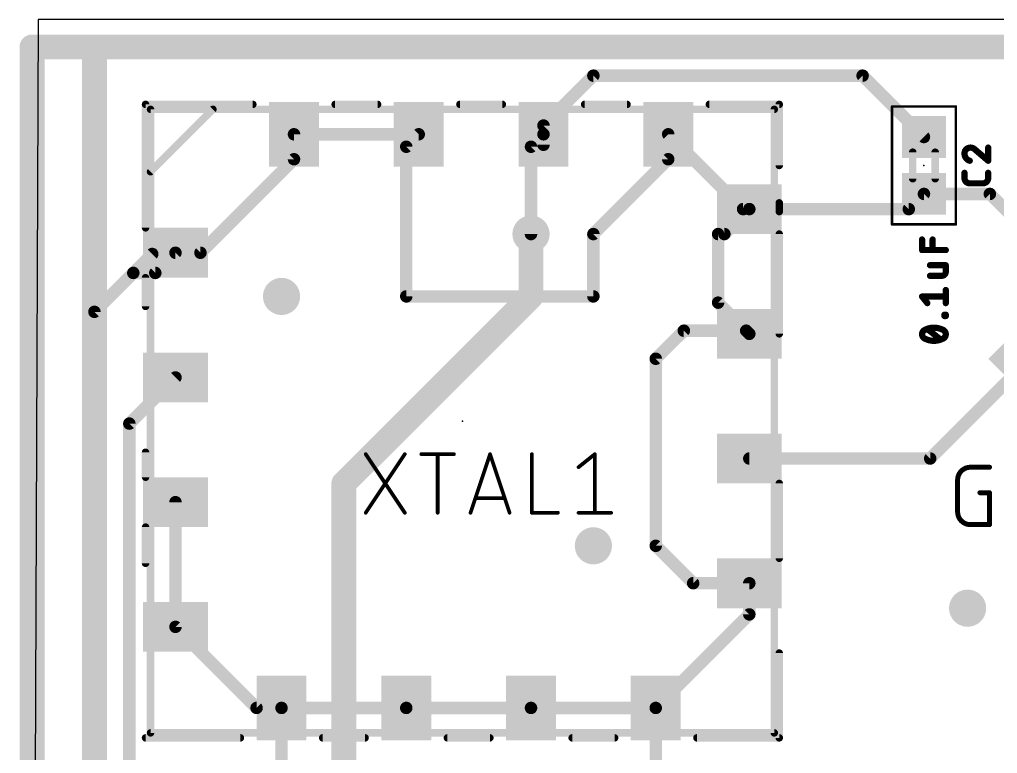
# Model space of a CAD drawing. Extents: x -0.3 to 56.5, y 1 to 31.
# Drawn here: x -0.25 to 19.66, y 16.09 to 31.04 of the extents above; entities that cross this region are included whole.
import ezdxf

# ---------------------------------------------------------------- set-up
doc = ezdxf.new("R2010")
doc.units = 0
for name, color, linetype in [('1', 12, 'CONTINUOUS'), ('16', 132, 'CONTINUOUS'), ('18', 110, 'CONTINUOUS'), ('20', 31, 'CONTINUOUS'), ('21', 253, 'CONTINUOUS'), ('23', 53, 'CONTINUOUS'), ('25', 253, 'CONTINUOUS'), ('27', 253, 'CONTINUOUS'), ('39', 12, 'CONTINUOUS'), ('51', 253, 'CONTINUOUS')]:
    doc.layers.add(name, color=color, linetype=linetype)

# ---------------------------------------------------------------- blocks, each defined once
blk = doc.blocks.new('RECT')
blk.add_solid([(-0.5, -0.5), (0.5, -0.5), (-0.5, 0.5), (0.5, 0.5)])
blk = doc.blocks.new('ROUNDV')
at = {"const_width": 0.5}
blk.add_lwpolyline([(0, -0.25, 1), (0, 0.25, 1), (0, -0.25)], format="xyb", dxfattribs=at)

msp = doc.modelspace()

# ---------------------------------------------------------------- linework, layer by layer
at = {"layer": '1'}
for points, const_width in [([(0, 30.48), (46.99, 30.48)], 0.508), ([(0, 1.27), (0, 30.48)], 0.508), ([(11.43, 29.896), (10.414, 28.88)], 0.254), ([(16.912, 29.896), (11.43, 29.896)], 0.254), ([(18.161, 28.647), (16.912, 29.896)], 0.254), ([(10.414, 28.88), (10.414, 28.702)], 0.254), ([(5.334, 28.702), (5.334, 28.194)], 0.254), ([(5.334, 28.702), (7.874, 28.702)], 0.254), ([(7.874, 28.702), (7.62, 28.448)], 0.254), ([(10.16, 28.448), (10.414, 28.702)], 0.254), ([(10.414, 28.702), (10.414, 28.489)], 0.254), ([(12.954, 28.702), (12.954, 28.194)], 0.254), ([(12.954, 28.702), (14.478, 27.178)], 0.254), ([(7.62, 28.448), (7.62, 25.4)], 0.254), ([(10.16, 26.67), (10.16, 28.448)], 0.254), ([(5.334, 28.194), (3.429, 26.289)], 0.254), ([(11.43, 26.67), (12.954, 28.194)], 0.254), ([(17.852, 27.178), (18.161, 27.487)], 0.254), ([(18.161, 27.487), (19.503, 27.487)], 0.254), ([(19.503, 27.487), (21.59, 25.4)], 0.254), ([(14.605, 27.178), (14.097, 26.67)], 0.254), ([(14.478, 27.178), (14.605, 27.178)], 0.254), ([(14.605, 27.178), (17.852, 27.178)], 0.254), ([(11.43, 25.4), (11.43, 26.67)], 0.254), ([(13.97, 26.67), (13.97, 25.273)], 0.254), ([(14.097, 26.67), (13.97, 26.67)], 0.254), ([(2.0621, 25.8779), (2.4479, 26.2636)], 0.254), ([(2.921, 26.289), (2.5099, 25.8779)], 0.254), ([(3.429, 26.289), (2.921, 26.289)], 0.254), ([(1.27, 25.0857), (2.0621, 25.8779)], 0.254), ([(2.5099, 25.8779), (2.0621, 25.8779)], 0.254), ([(7.62, 25.4), (11.43, 25.4)], 0.254), ([(14.5415, 24.7015), (13.97, 25.273)], 0.254), ([(1.27, 6.35), (1.27, 25.0857)], 0.254), ([(12.7, 24.13), (13.2715, 24.7015)], 0.254), ([(13.2715, 24.7015), (14.5415, 24.7015)], 0.254), ([(14.605, 24.638), (14.5415, 24.7015)], 0.254), ([(12.7, 20.32), (12.7, 24.13)], 0.254), ([(20.32, 24.13), (18.288, 22.098)], 0.254), ([(1.9812, 22.8092), (2.921, 23.749)], 0.254), ([(1.9812, 15.7108), (1.9812, 22.8092)], 0.254), ([(18.288, 22.098), (14.605, 22.098)], 0.254), ([(2.921, 21.209), (2.921, 18.669)], 0.254), ([(13.462, 19.558), (12.7, 20.32)], 0.254), ([(14.605, 19.558), (13.462, 19.558)], 0.254), ([(14.605, 18.923), (14.605, 19.558)], 0.254), ([(12.7, 17.018), (14.605, 18.923)], 0.254), ([(2.921, 18.669), (4.572, 17.018)], 0.254), ([(4.572, 17.018), (5.08, 17.018)], 0.254), ([(5.08, 17.018), (7.62, 17.018)], 0.254), ([(5.08, 17.018), (5.08, 14.644)], 0.254), ([(7.62, 17.018), (10.16, 17.018)], 0.254), ([(10.16, 17.018), (12.7, 17.018)], 0.254), ([(12.7, 17.018), (12.7, 11.0236)], 0.254)]:
    msp.add_lwpolyline(points, dxfattribs=dict(at, const_width=const_width))
for points, const_width in [([(0, 30.607, 1), (0, 30.353)], 0.254), ([(0.127, 30.48, 1), (-0.127, 30.48)], 0.254), ([(11.43, 29.9595, 1), (11.43, 29.8325)], 0.127), ([(11.4749, 29.8511, 1), (11.3851, 29.9409)], 0.127), ([(16.9569, 29.9409, 1), (16.8671, 29.8511)], 0.127), ([(16.912, 29.8325, 1), (16.912, 29.9595)], 0.127), ([(10.4775, 28.88, 1), (10.3505, 28.88)], 0.127), ([(10.3691, 28.9249, 1), (10.4589, 28.8351)], 0.127), ([(5.3975, 28.702, 1), (5.2705, 28.702)], 0.127), ([(5.334, 28.7655, 1), (5.334, 28.6385)], 0.127), ([(7.9189, 28.6571, 1), (7.8291, 28.7469)], 0.127), ([(7.874, 28.6385, 1), (7.874, 28.7655)], 0.127), ([(10.4775, 28.702, 1), (10.3505, 28.702)], 0.127), ([(10.3505, 28.702, 1), (10.4775, 28.702)], 0.127), ([(10.4589, 28.6571, 1), (10.3691, 28.7469)], 0.127), ([(13.0175, 28.702, 1), (12.8905, 28.702)], 0.127), ([(12.9989, 28.7469, 1), (12.9091, 28.6571)], 0.127), ([(18.1161, 28.6021, 1), (18.2059, 28.6919)], 0.127), ([(7.6835, 28.448, 1), (7.5565, 28.448)], 0.127), ([(7.5751, 28.4929, 1), (7.6649, 28.4031)], 0.127), ([(10.2235, 28.448, 1), (10.0965, 28.448)], 0.127), ([(10.1151, 28.4929, 1), (10.2049, 28.4031)], 0.127), ([(10.3505, 28.489, 1), (10.4775, 28.489)], 0.127), ([(5.3789, 28.1491, 1), (5.2891, 28.2389)], 0.127), ([(12.9989, 28.1491, 1), (12.9091, 28.2389)], 0.127), ([(5.2705, 28.194, 1), (5.3975, 28.194)], 0.127), ([(12.8905, 28.194, 1), (13.0175, 28.194)], 0.127), ([(18.161, 27.5505, 1), (18.161, 27.4235)], 0.127), ([(18.2059, 27.4421, 1), (18.1161, 27.5319)], 0.127), ([(19.5479, 27.5319, 1), (19.4581, 27.4421)], 0.127), ([(19.503, 27.4235, 1), (19.503, 27.5505)], 0.127), ([(14.478, 27.2415, 1), (14.478, 27.1145)], 0.127), ([(14.4331, 27.1331, 1), (14.5229, 27.2229)], 0.127), ([(14.605, 27.2415, 1), (14.605, 27.1145)], 0.127), ([(14.6499, 27.1331, 1), (14.5601, 27.2229)], 0.127), ([(14.605, 27.1145, 1), (14.605, 27.2415)], 0.127), ([(17.8071, 27.2229, 1), (17.8969, 27.1331)], 0.127), ([(17.852, 27.1145, 1), (17.852, 27.2415)], 0.127), ([(10.0965, 26.67, 1), (10.2235, 26.67)], 0.127), ([(11.4935, 26.67, 1), (11.3665, 26.67)], 0.127), ([(11.3851, 26.7149, 1), (11.4749, 26.6251)], 0.127), ([(14.0335, 26.67, 1), (13.9065, 26.67)], 0.127), ([(13.97, 26.7335, 1), (13.97, 26.6065)], 0.127), ([(14.0521, 26.7149, 1), (14.1419, 26.6251)], 0.127), ([(14.097, 26.6065, 1), (14.097, 26.7335)], 0.127), ([(2.4928, 26.2187, 1), (2.403, 26.3085)], 0.127), ([(2.921, 26.3525, 1), (2.921, 26.2255)], 0.127), ([(2.9659, 26.2441, 1), (2.8761, 26.3339)], 0.127), ([(3.3841, 26.3339, 1), (3.4739, 26.2441)], 0.127), ([(3.429, 26.2255, 1), (3.429, 26.3525)], 0.127), ([(2.0621, 25.9414, 1), (2.0621, 25.8144)], 0.127), ([(2.0172, 25.9228, 1), (2.107, 25.833)], 0.127), ([(2.107, 25.833, 1), (2.0172, 25.9228)], 0.127), ([(2.465, 25.9228, 1), (2.5548, 25.833)], 0.127), ([(2.5099, 25.8144, 1), (2.5099, 25.9414)], 0.127), ([(7.62, 25.4635, 1), (7.62, 25.3365)], 0.127), ([(11.43, 25.3365, 1), (11.43, 25.4635)], 0.127), ([(7.5565, 25.4, 1), (7.6835, 25.4)], 0.127), ([(11.3665, 25.4, 1), (11.4935, 25.4)], 0.127), ([(14.0149, 25.3179, 1), (13.9251, 25.2281)], 0.127), ([(13.9065, 25.273, 1), (14.0335, 25.273)], 0.127), ([(1.3335, 25.0857, 1), (1.2065, 25.0857)], 0.127), ([(1.2251, 25.1306, 1), (1.3149, 25.0408)], 0.127), ([(13.2715, 24.765, 1), (13.2715, 24.638)], 0.127), ([(13.3164, 24.6566, 1), (13.2266, 24.7464)], 0.127), ([(14.5864, 24.7464, 1), (14.4966, 24.6566)], 0.127), ([(14.4966, 24.6566, 1), (14.5864, 24.7464)], 0.127), ([(14.5415, 24.638, 1), (14.5415, 24.765)], 0.127), ([(14.5601, 24.5931, 1), (14.6499, 24.6829)], 0.127), ([(12.7635, 24.13, 1), (12.6365, 24.13)], 0.127), ([(12.6551, 24.1749, 1), (12.7449, 24.0851)], 0.127), ([(2.9659, 23.7041, 1), (2.8761, 23.7939)], 0.127), ([(2.0447, 22.8092, 1), (1.9177, 22.8092)], 0.127), ([(1.9363, 22.8541, 1), (2.0261, 22.7643)], 0.127), ([(14.605, 22.1615, 1), (14.605, 22.0345)], 0.127), ([(18.2431, 22.1429, 1), (18.3329, 22.0531)], 0.127), ([(18.288, 22.0345, 1), (18.288, 22.1615)], 0.127), ([(2.9845, 21.209, 1), (2.8575, 21.209)], 0.127), ([(12.7449, 20.3649, 1), (12.6551, 20.2751)], 0.127), ([(12.6365, 20.32, 1), (12.7635, 20.32)], 0.127), ([(13.462, 19.6215, 1), (13.462, 19.4945)], 0.127), ([(13.4171, 19.5131, 1), (13.5069, 19.6029)], 0.127), ([(14.6685, 19.558, 1), (14.5415, 19.558)], 0.127), ([(14.605, 19.4945, 1), (14.605, 19.6215)], 0.127), ([(14.5415, 18.923, 1), (14.6685, 18.923)], 0.127), ([(14.6499, 18.8781, 1), (14.5601, 18.9679)], 0.127), ([(2.9659, 18.7139, 1), (2.8761, 18.6241)], 0.127), ([(2.8575, 18.669, 1), (2.9845, 18.669)], 0.127), ([(4.572, 17.0815, 1), (4.572, 16.9545)], 0.127), ([(4.5271, 16.9731, 1), (4.6169, 17.0629)], 0.127), ([(5.08, 17.0815, 1), (5.08, 16.9545)], 0.127), ([(5.1435, 17.018, 1), (5.0165, 17.018)], 0.127), ([(5.08, 16.9545, 1), (5.08, 17.0815)], 0.127), ([(7.62, 17.0815, 1), (7.62, 16.9545)], 0.127), ([(7.62, 16.9545, 1), (7.62, 17.0815)], 0.127), ([(10.16, 17.0815, 1), (10.16, 16.9545)], 0.127), ([(10.16, 16.9545, 1), (10.16, 17.0815)], 0.127), ([(12.7635, 17.018, 1), (12.6365, 17.018)], 0.127), ([(12.6551, 17.0629, 1), (12.7449, 16.9731)], 0.127), ([(12.7, 16.9545, 1), (12.7, 17.0815)], 0.127)]:
    msp.add_lwpolyline(points, format="xyb", dxfattribs=dict(at, const_width=const_width))
at = {"layer": '16', "const_width": 0.508}
for points in [[(1.27, 30.48), (45.72, 30.48)], [(1.27, 2.54), (1.27, 30.48)], [(10.16, 25.4), (10.16, 26.67)], [(6.35, 21.59), (10.16, 25.4)], [(6.35, 13.97), (6.35, 21.59)]]:
    msp.add_lwpolyline(points, dxfattribs=at)
at = {"layer": '16', "const_width": 0.254}
for points in [[(1.27, 30.607, 1), (1.27, 30.353)], [(1.397, 30.48, 1), (1.143, 30.48)], [(10.287, 26.67, 1), (10.033, 26.67)], [(10.033, 25.4, 1), (10.287, 25.4)], [(10.2498, 25.3102, 1), (10.0702, 25.4898)], [(6.477, 21.59, 1), (6.223, 21.59)], [(6.2602, 21.6798, 1), (6.4398, 21.5002)]]:
    msp.add_lwpolyline(points, format="xyb", dxfattribs=at)
at = {"layer": '20'}
for p, q in [((0.127, 31.039), (0, 1.27)), ((47.097, 31.039), (0.127, 31.039))]:
    msp.add_line(p, q, dxfattribs=at)
at = {"layer": '21', "const_width": 0.1524}
for points in [[(2.3114, 29.3116), (2.3114, 26.797)], [(4.4958, 29.3116), (2.3114, 29.3116)], [(7.0358, 29.3116), (6.1722, 29.3116)], [(9.5758, 29.3116), (8.7122, 29.3116)], [(12.1158, 29.3116), (11.2522, 29.3116)], [(15.2146, 29.3116), (13.7922, 29.3116)], [(15.2146, 28.067), (15.2146, 29.3116)], [(15.2146, 27.1272), (15.2146, 27.305)], [(15.2146, 24.638), (15.2146, 26.67)], [(2.3114, 25.781), (2.3114, 25.1968)], [(2.3114, 22.225), (2.3114, 21.717)], [(15.2146, 20.066), (15.2146, 21.59)], [(2.3114, 20.701), (2.3114, 19.9644)], [(15.2146, 16.4084), (15.2146, 18.1356)], [(2.3114, 16.4084), (4.2418, 16.4084)], [(5.9182, 16.4084), (6.7818, 16.4084)], [(8.4582, 16.4084), (9.3218, 16.4084)], [(10.9982, 16.4084), (11.8618, 16.4084)], [(13.5382, 16.4084), (15.2146, 16.4084)]]:
    msp.add_lwpolyline(points, dxfattribs=at)
at = {"layer": '21', "const_width": 0.0762}
for points in [[(2.3495, 29.3116, 1), (2.2733, 29.3116)], [(2.3114, 29.3497, 1), (2.3114, 29.2735)], [(4.4958, 29.2735, 1), (4.4958, 29.3497)], [(6.1722, 29.3497, 1), (6.1722, 29.2735)], [(7.0358, 29.2735, 1), (7.0358, 29.3497)], [(8.7122, 29.3497, 1), (8.7122, 29.2735)], [(9.5758, 29.2735, 1), (9.5758, 29.3497)], [(11.2522, 29.3497, 1), (11.2522, 29.2735)], [(12.1158, 29.2735, 1), (12.1158, 29.3497)], [(13.7922, 29.3497, 1), (13.7922, 29.2735)], [(15.2527, 29.3116, 1), (15.1765, 29.3116)], [(15.2146, 29.2735, 1), (15.2146, 29.3497)], [(15.1765, 28.067, 1), (15.2527, 28.067)], [(15.2527, 27.305, 1), (15.1765, 27.305)], [(15.1765, 27.1272, 1), (15.2527, 27.1272)], [(2.2733, 26.797, 1), (2.3495, 26.797)], [(15.2527, 26.67, 1), (15.1765, 26.67)], [(2.3495, 25.781, 1), (2.2733, 25.781)], [(2.2733, 25.1968, 1), (2.3495, 25.1968)], [(15.1765, 24.638, 1), (15.2527, 24.638)], [(2.3495, 22.225, 1), (2.2733, 22.225)], [(2.2733, 21.717, 1), (2.3495, 21.717)], [(15.2527, 21.59, 1), (15.1765, 21.59)], [(2.3495, 20.701, 1), (2.2733, 20.701)], [(2.2733, 19.9644, 1), (2.3495, 19.9644)], [(15.1765, 20.066, 1), (15.2527, 20.066)], [(15.2527, 18.1356, 1), (15.1765, 18.1356)], [(2.3114, 16.4465, 1), (2.3114, 16.3703)], [(4.2418, 16.3703, 1), (4.2418, 16.4465)], [(5.9182, 16.4465, 1), (5.9182, 16.3703)], [(6.7818, 16.3703, 1), (6.7818, 16.4465)], [(8.4582, 16.4465, 1), (8.4582, 16.3703)], [(9.3218, 16.3703, 1), (9.3218, 16.4465)], [(10.9982, 16.4465, 1), (10.9982, 16.3703)], [(11.8618, 16.3703, 1), (11.8618, 16.4465)], [(13.5382, 16.4465, 1), (13.5382, 16.3703)], [(15.1765, 16.4084, 1), (15.2527, 16.4084)], [(15.2146, 16.3703, 1), (15.2146, 16.4465)]]:
    msp.add_lwpolyline(points, format="xyb", dxfattribs=at)
at = {"layer": '23'}
for p in [(18.161, 28.067), (8.763, 22.86)]:
    msp.add_point(p, dxfattribs=at)
at = {"layer": '25'}
for points, const_width in [([(19.1072, 28.4311, 0.4142), (18.9865, 28.3104)], 0.127), ([(19.201, 28.3909, 0.2053), (19.1072, 28.4311)], 0.127), ([(19.1072, 28.4628, 1), (19.1072, 28.3993)], 0.0635), ([(19.1072, 28.3993, 1), (19.1072, 28.4628)], 0.0635), ([(19.5008, 28.4311, 1), (19.4374, 28.4311)], 0.0635), ([(18.9547, 28.3104, 1), (19.0182, 28.3104)], 0.0635), ([(18.9865, 28.3104, 0.3252), (19.0937, 28.163)], 0.127), ([(19.0182, 28.3104, 1), (18.9548, 28.3104)], 0.0635), ([(19.2216, 28.4151, 1), (19.1804, 28.3667)], 0.0635), ([(19.178, 28.369, 1), (19.224, 28.4128)], 0.0635), ([(19.084, 28.1328, 1), (19.1035, 28.1932)], 0.0635), ([(19.4374, 28.163, 1), (19.5008, 28.163)], 0.0635), ([(19.4485, 28.1388, 1), (19.4897, 28.1872)], 0.0635), ([(19.0182, 27.9174, 1), (18.9548, 27.9174)], 0.0635), ([(19.5008, 27.9174, 1), (19.4374, 27.9174)], 0.0635), ([(19.0182, 27.8102, 1), (18.9547, 27.8102)], 0.0635), ([(18.9865, 27.8102, 0.4142), (19.0937, 27.7029)], 0.127), ([(18.9548, 27.8102, 1), (19.0182, 27.8102)], 0.0635), ([(19.0937, 27.7347, 1), (19.0937, 27.6712)], 0.0635), ([(19.0937, 27.6712, 1), (19.0937, 27.7347)], 0.0635), ([(19.3619, 27.7029, 0.4142), (19.4691, 27.8102)], 0.127), ([(19.3619, 27.7347, 1), (19.3619, 27.6712)], 0.0635), ([(19.3619, 27.6712, 1), (19.3619, 27.7347)], 0.0635), ([(19.5008, 27.8102, 1), (19.4374, 27.8102)], 0.0635), ([(19.4374, 27.8102, 1), (19.5008, 27.8102)], 0.0635), ([(6.8104, 22.1975, 1), (6.7786, 22.1763)], 0.0381), ([(7.6062, 22.1763, 1), (7.5745, 22.1975)], 0.0381), ([(7.9276, 22.206, 1), (7.9276, 22.1679)], 0.0381), ([(8.2783, 22.1869, 1), (8.2402, 22.1869)], 0.0381), ([(8.5908, 22.1679, 1), (8.5908, 22.206)], 0.0381), ([(9.3441, 22.1929, 1), (9.308, 22.1809)], 0.0381), ([(9.3441, 22.1809, 1), (9.308, 22.1929)], 0.0381), ([(10.1965, 22.1869, 1), (10.1584, 22.1869)], 0.0381), ([(11.4787, 22.1869, 1), (11.4406, 22.1869)], 0.0381), ([(11.4715, 22.172, 1), (11.4477, 22.2018)], 0.0381), ([(11.1161, 21.9365, 1), (11.1399, 21.9067)], 0.0381), ([(9.0276, 21.3106, 1), (9.0276, 21.2725)], 0.0381), ([(9.6245, 21.2725, 1), (9.6245, 21.3106)], 0.0381), ([(6.7786, 21.0037, 1), (6.8104, 20.9825)], 0.0381), ([(7.5745, 20.9825, 1), (7.6062, 21.0037)], 0.0381), ([(8.2402, 20.9931, 1), (8.2783, 20.9931)], 0.0381), ([(8.91, 20.9991, 1), (8.9462, 20.9871)], 0.0381), ([(9.7059, 20.9871, 1), (9.742, 20.9991)], 0.0381), ([(10.1775, 21.0122, 1), (10.1775, 20.9741)], 0.0381), ([(10.1584, 20.9931, 1), (10.1965, 20.9931)], 0.0381), ([(10.7081, 20.9741, 1), (10.7081, 21.0122)], 0.0381), ([(11.128, 21.0122, 1), (11.128, 20.9741)], 0.0381), ([(11.4406, 20.9931, 1), (11.4787, 20.9931)], 0.0381), ([(11.7912, 20.9741, 1), (11.7912, 21.0122)], 0.0381)]:
    msp.add_lwpolyline(points, format="xyb", dxfattribs=dict(at, const_width=const_width))
for points, const_width in [([(19.4691, 28.163), (19.4691, 28.4311)], 0.127), ([(19.201, 28.3909), (19.4691, 28.163)], 0.127), ([(18.9865, 27.8102), (18.9865, 27.9174)], 0.127), ([(19.4691, 27.9174), (19.4691, 27.8102)], 0.127), ([(19.3619, 27.7029), (19.0937, 27.7029)], 0.127), ([(6.7945, 20.9931), (7.5904, 22.1869)], 0.0762), ([(6.7945, 22.1869), (7.5904, 20.9931)], 0.0762), ([(7.9276, 22.1869), (8.5908, 22.1869)], 0.0762), ([(8.2592, 20.9931), (8.2592, 22.1869)], 0.0762), ([(8.9281, 20.9931), (9.326, 22.1869)], 0.0762), ([(9.326, 22.1869), (9.724, 20.9931)], 0.0762), ([(10.1775, 22.1869), (10.1775, 20.9931)], 0.0762), ([(11.128, 21.9216), (11.4596, 22.1869)], 0.0762), ([(11.4596, 22.1869), (11.4596, 20.9931)], 0.0762), ([(9.6245, 21.2916), (9.0276, 21.2916)], 0.0762), ([(10.1775, 20.9931), (10.7081, 20.9931)], 0.0762), ([(11.128, 20.9931), (11.7912, 20.9931)], 0.0762)]:
    msp.add_lwpolyline(points, dxfattribs=dict(at, const_width=const_width))
at = {"layer": '27'}
for points, const_width in [([(18.1229, 26.3443), (18.1229, 26.5588)], 0.127), ([(18.3374, 26.3443), (18.3374, 26.5588)], 0.127), ([(18.6055, 26.3443), (18.1229, 26.3443)], 0.127), ([(18.6055, 26.035), (18.2838, 26.035)], 0.127), ([(18.6055, 25.9009), (18.6055, 26.035)], 0.127), ([(18.2838, 25.8205), (18.5251, 25.8205)], 0.127), ([(18.6055, 25.2633), (18.6055, 25.5314)], 0.127), ([(18.2301, 25.2633), (18.1229, 25.3974)], 0.127), ([(18.1229, 25.3974), (18.6055, 25.3974)], 0.127), ([(18.5787, 24.9999), (18.5787, 25.0267)], 0.127), ([(18.5787, 25.0267), (18.6055, 25.0267)], 0.127), ([(18.6055, 25.0267), (18.6055, 24.9999)], 0.127), ([(18.6055, 24.9999), (18.5787, 24.9999)], 0.127), ([(18.4983, 24.5221), (18.2301, 24.7365)], 0.127), ([(19.1064, 21.9202), (19.4959, 21.9202)], 0.1016), ([(18.8468, 21.0114), (18.8468, 21.6606)], 0.1016), ([(19.3012, 21.4009), (19.4959, 21.4009)], 0.1016), ([(19.4959, 21.4009), (19.4959, 20.7518)], 0.1016), ([(19.4959, 20.7518), (19.1064, 20.7518)], 0.1016)]:
    msp.add_lwpolyline(points, dxfattribs=dict(at, const_width=const_width))
for points, const_width in [([(18.1547, 26.5588, 1), (18.0912, 26.5588)], 0.0635), ([(18.3691, 26.5588, 1), (18.3056, 26.5588)], 0.0635), ([(18.1229, 26.376, 1), (18.1229, 26.3125)], 0.0635), ([(18.0912, 26.3443, 1), (18.1547, 26.3443)], 0.0635), ([(18.3056, 26.3443, 1), (18.3691, 26.3443)], 0.0635), ([(18.6055, 26.3125, 1), (18.6055, 26.376)], 0.0635), ([(18.2838, 26.0667, 1), (18.2838, 26.0032)], 0.0635), ([(18.6372, 26.035, 1), (18.5738, 26.035)], 0.0635), ([(18.6055, 26.0032, 1), (18.6055, 26.0667)], 0.0635), ([(18.5251, 25.8205, 0.4142), (18.6055, 25.9009)], 0.127), ([(18.6372, 25.9009, 1), (18.5738, 25.9009)], 0.0635), ([(18.5738, 25.9009, 1), (18.6372, 25.9009)], 0.0635), ([(18.2838, 25.8522, 1), (18.2838, 25.7887)], 0.0635), ([(18.5251, 25.8522, 1), (18.5251, 25.7887)], 0.0635), ([(18.5251, 25.7887, 1), (18.5251, 25.8522)], 0.0635), ([(18.6372, 25.5314, 1), (18.5738, 25.5314)], 0.0635), ([(18.1477, 25.4172, 1), (18.0981, 25.3775)], 0.0635), ([(18.1229, 25.4291, 1), (18.1229, 25.3656)], 0.0635), ([(18.2054, 25.2435, 1), (18.2549, 25.2832)], 0.0635), ([(18.5738, 25.2633, 1), (18.6372, 25.2633)], 0.0635), ([(18.6055, 25.3656, 1), (18.6055, 25.4291)], 0.0635), ([(18.6104, 25.0267, 1), (18.5469, 25.0267)], 0.0635), ([(18.5787, 25.0585, 1), (18.5787, 24.995)], 0.0635), ([(18.6372, 25.0267, 1), (18.5738, 25.0267)], 0.0635), ([(18.6055, 24.995, 1), (18.6055, 25.0585)], 0.0635), ([(18.5787, 25.0317, 1), (18.5787, 24.9682)], 0.0635), ([(18.5469, 24.9999, 1), (18.6104, 24.9999)], 0.0635), ([(18.5738, 24.9999, 1), (18.6372, 24.9999)], 0.0635), ([(18.6055, 24.9682, 1), (18.6055, 25.0317)], 0.0635), ([(18.1899, 24.7231, 0.3205), (18.1229, 24.6293)], 0.127), ([(18.1229, 24.6293, 0.3205), (18.1899, 24.5355)], 0.127), ([(18.1546, 24.6293, 1), (18.0912, 24.6293)], 0.0635), ([(18.3642, 24.7634, 0.1139), (18.1899, 24.7231)], 0.127), ([(18.176, 24.7517, 1), (18.2038, 24.6946)], 0.0635), ([(18.2002, 24.6931, 1), (18.1796, 24.7532)], 0.0635), ([(18.25, 24.7613, 1), (18.2103, 24.7118)], 0.0635), ([(18.5385, 24.7231, 0.1139), (18.3642, 24.7634)], 0.127), ([(18.3642, 24.7951, 1), (18.3642, 24.7316)], 0.0635), ([(18.3642, 24.7316, 1), (18.3642, 24.7951)], 0.0635), ([(18.5488, 24.7532, 1), (18.5282, 24.6931)], 0.0635), ([(18.6055, 24.6293, 0.3205), (18.5385, 24.7231)], 0.127), ([(18.5385, 24.5355, 0.3205), (18.6055, 24.6293)], 0.127), ([(18.5246, 24.6946, 1), (18.5524, 24.7517)], 0.0635), ([(18.6372, 24.6293, 1), (18.5738, 24.6293)], 0.0635), ([(18.0912, 24.6293, 1), (18.1547, 24.6293)], 0.0635), ([(18.1899, 24.5355, 0.1139), (18.3642, 24.4952)], 0.127), ([(18.2038, 24.564, 1), (18.176, 24.5069)], 0.0635), ([(18.1796, 24.5054, 1), (18.2002, 24.5655)], 0.0635), ([(18.3642, 24.4952, 0.1139), (18.5385, 24.5355)], 0.127), ([(18.3642, 24.527, 1), (18.3642, 24.4635)], 0.0635), ([(18.3642, 24.4635, 1), (18.3642, 24.527)], 0.0635), ([(18.4784, 24.4973, 1), (18.5181, 24.5468)], 0.0635), ([(18.5282, 24.5655, 1), (18.5488, 24.5054)], 0.0635), ([(18.5524, 24.5069, 1), (18.5246, 24.564)], 0.0635), ([(18.5738, 24.6293, 1), (18.6372, 24.6293)], 0.0635), ([(19.1064, 21.9202, 0.4142), (18.8468, 21.6606)], 0.1016), ([(19.1064, 21.9456, 1), (19.1064, 21.8948)], 0.0508), ([(19.1064, 21.8948, 1), (19.1064, 21.9456)], 0.0508), ([(19.4959, 21.8948, 1), (19.4959, 21.9456)], 0.0508), ([(18.8722, 21.6606, 1), (18.8214, 21.6606)], 0.0508), ([(18.8214, 21.6606, 1), (18.8722, 21.6606)], 0.0508), ([(19.3012, 21.4263, 1), (19.3012, 21.3755)], 0.0508), ([(19.5213, 21.4009, 1), (19.4705, 21.4009)], 0.0508), ([(19.4959, 21.3755, 1), (19.4959, 21.4263)], 0.0508), ([(18.8468, 21.0114, 0.4142), (19.1064, 20.7518)], 0.1016), ([(18.8722, 21.0114, 1), (18.8214, 21.0114)], 0.0508), ([(18.8214, 21.0114, 1), (18.8722, 21.0114)], 0.0508), ([(19.1064, 20.7772, 1), (19.1064, 20.7264)], 0.0508), ([(19.1064, 20.7264, 1), (19.1064, 20.7772)], 0.0508), ([(19.4705, 20.7518, 1), (19.5213, 20.7518)], 0.0508), ([(19.4959, 20.7264, 1), (19.4959, 20.7772)], 0.0508)]:
    msp.add_lwpolyline(points, format="xyb", dxfattribs=dict(at, const_width=const_width))
at = {"layer": '39', "const_width": 0.0508}
for points in [[(17.511, 26.867), (17.511, 29.267)], [(17.511, 29.267), (18.811, 29.267)], [(18.811, 29.267), (18.811, 26.867)], [(18.811, 26.867), (17.511, 26.867)]]:
    msp.add_lwpolyline(points, dxfattribs=at)
at = {"layer": '39', "const_width": 0.0254}
for points in [[(17.5237, 29.267, 1), (17.4983, 29.267)], [(17.511, 29.2797, 1), (17.511, 29.2543)], [(18.8237, 29.267, 1), (18.7983, 29.267)], [(18.811, 29.2543, 1), (18.811, 29.2797)], [(17.511, 26.8797, 1), (17.511, 26.8543)], [(18.811, 26.8543, 1), (18.811, 26.8797)], [(17.4983, 26.867, 1), (17.5237, 26.867)], [(18.7983, 26.867, 1), (18.8237, 26.867)]]:
    msp.add_lwpolyline(points, format="xyb", dxfattribs=at)
at = {"layer": '51', "const_width": 0.1524}
for points in [[(2.413, 27.94), (3.683, 29.21)], [(15.113, 29.21), (2.413, 29.21)], [(2.413, 29.21), (2.413, 16.51)], [(15.113, 16.51), (15.113, 29.21)], [(17.9324, 27.7966), (17.9324, 28.3374)], [(18.3896, 28.3374), (18.3896, 27.7966)], [(2.413, 16.51), (15.113, 16.51)]]:
    msp.add_lwpolyline(points, dxfattribs=at)
at = {"layer": '51', "const_width": 0.0762}
for points in [[(2.413, 29.2481, 1), (2.413, 29.1719)], [(2.4511, 29.21, 1), (2.3749, 29.21)], [(3.7099, 29.1831, 1), (3.6561, 29.2369)], [(15.1511, 29.21, 1), (15.0749, 29.21)], [(15.113, 29.1719, 1), (15.113, 29.2481)], [(17.9705, 28.3374, 1), (17.8943, 28.3374)], [(18.4277, 28.3374, 1), (18.3515, 28.3374)], [(2.3861, 27.9669, 1), (2.4399, 27.9131)], [(17.8943, 27.7966, 1), (17.9705, 27.7966)], [(18.3515, 27.7966, 1), (18.4277, 27.7966)], [(2.413, 16.5481, 1), (2.413, 16.4719)], [(2.3749, 16.51, 1), (2.4511, 16.51)], [(15.0749, 16.51, 1), (15.1511, 16.51)], [(15.113, 16.4719, 1), (15.113, 16.5481)]]:
    msp.add_lwpolyline(points, format="xyb", dxfattribs=at)

# ---------------------------------------------------------------- block references
at = {"layer": '1'}
for p, xscale, yscale, rotation in [((5.334, 28.702), 1.3208, 1.016, 270), ((7.874, 28.702), 1.3208, 1.016, 270), ((10.414, 28.702), 1.3208, 1.016, 270), ((12.954, 28.702), 1.3208, 1.016, 270), ((18.161, 28.647), 0.85, 0.9, 270), ((18.161, 27.487), 0.85, 0.9, 270), ((14.605, 27.178), 1.3208, 1.016, 180), ((14.605, 24.638), 1.3208, 1.016, 180), ((14.605, 22.098), 1.3208, 1.016, 180), ((14.605, 19.558), 1.3208, 1.016, 180), ((5.08, 17.018), 1.3208, 1.016, 90), ((7.62, 17.018), 1.3208, 1.016, 90), ((10.16, 17.018), 1.3208, 1.016, 90), ((12.7, 17.018), 1.3208, 1.016, 90)]:
    msp.add_blockref('RECT', p, dxfattribs=dict(at, xscale=xscale, yscale=yscale, rotation=rotation))
at = {"layer": '1', "xscale": 1.3208, "yscale": 1.016}
for p in [(2.921, 26.289), (2.921, 23.749), (2.921, 21.209), (2.921, 18.669)]:
    msp.add_blockref('RECT', p, dxfattribs=at)
at = {"layer": '18', "xscale": 0.7564, "yscale": 0.7564}
for p in [(10.16, 26.67), (10.16, 26.67), (5.08, 25.4), (5.08, 25.4), (11.43, 20.32), (11.43, 20.32), (19.05, 19.05), (19.05, 19.05)]:
    msp.add_blockref('ROUNDV', p, dxfattribs=at)
at = {"layer": '51'}
for p, xscale, yscale, rotation in [((18.161, 28.471), 0.3, 0.6096, 270), ((18.161, 27.6582), 0.3, 0.6096, 270), ((21.59, 24.13), 2.9972, 2.9972, 225)]:
    msp.add_blockref('RECT', p, dxfattribs=dict(at, xscale=xscale, yscale=yscale, rotation=rotation))

doc.saveas('drawing.dxf')
